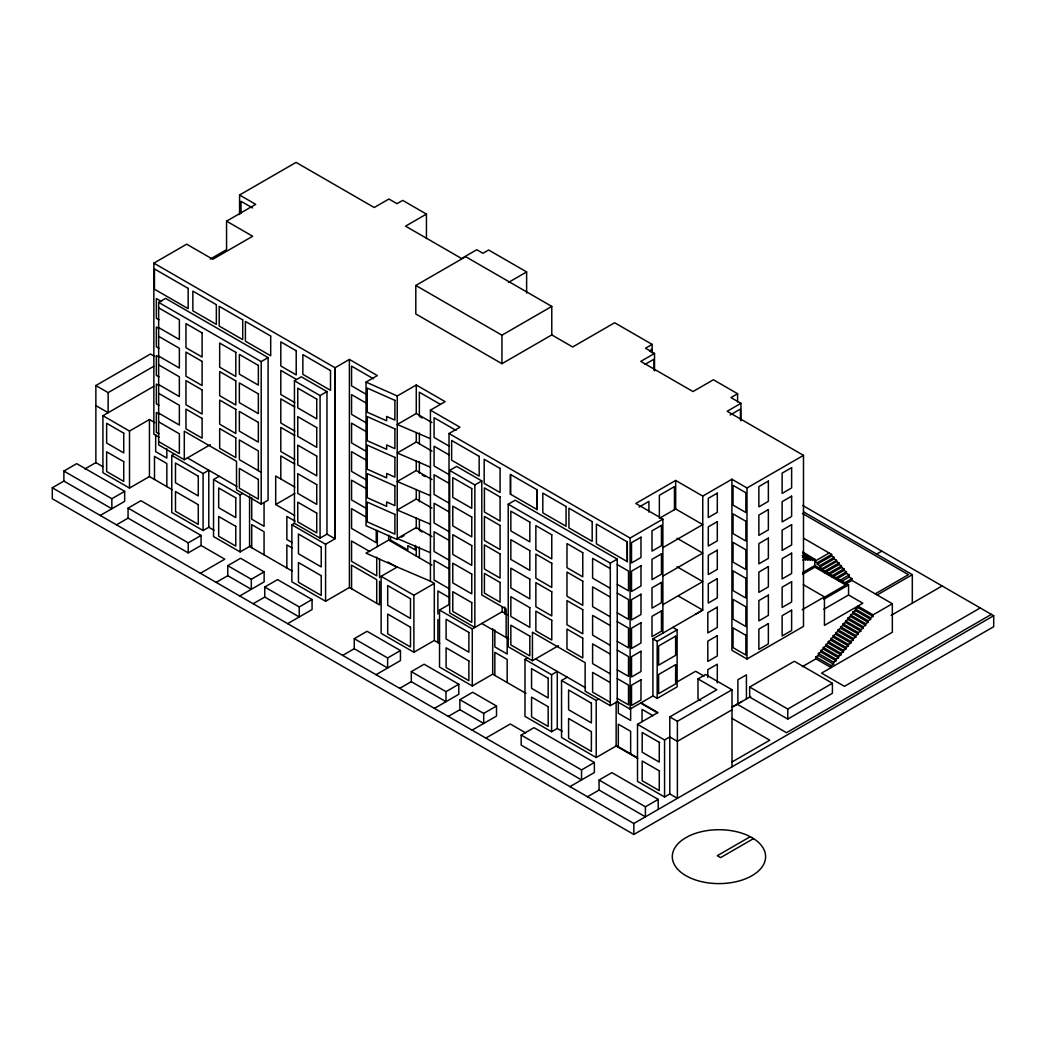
<?xml version="1.0" encoding="UTF-8"?>
<svg xmlns="http://www.w3.org/2000/svg" width="1046" height="1046" viewBox="0 0 1046 1046"><rect width="100%" height="100%" fill="white"/><g stroke="black" fill="none" stroke-linecap="round" stroke-linejoin="round"><path stroke-width="1.5" d="M695.642 614.237L702.742 610.119L702.755 496.092L731.912 479.264L731.912 650.311L747.001 659.019L803.498 626.397L803.498 455.363L727.166 411.287L740.934 403.338L740.934 420.754M731.729 707.318L742.163 701.408M239.573 214.561L239.573 195.014L296.07 162.392L374.22 207.513L388.929 199.015L397.009 203.682L402.697 200.387L426.441 214.09L426.441 238.527M159.044 437.189L153.854 434.182L153.854 263.134L186.685 244.189L212.796 259.264L252.674 236.239L226.564 221.164L226.564 249.667L210.246 259.094M226.564 221.164L255.708 204.336L239.573 195.014M158.652 302.386L165.543 298.398L268.09 357.601L268.09 500.145L261.199 504.12L236.514 489.868L236.514 461.364L184.292 431.214L184.292 459.717L158.652 444.916L158.652 302.386L261.199 361.589L268.09 357.601M84.922 468.935L95.866 462.62L95.866 385.543L150.493 354.006L154.651 356.411M95.866 385.543L108.143 392.629L153.762 366.296M426.441 214.09L405.547 226.158L461.574 258.493L476.767 249.733L482.938 253.289L488.639 250.007L526.622 271.934L526.622 293.102M172.185 489.685L149.447 476.558L129.508 488.064L102.926 472.714L102.926 415.707L153.762 386.353M102.926 415.707L129.508 431.057L149.447 419.538L154.86 422.662M63.884 471.053L111.844 498.733L111.844 508.761L63.884 481.082L63.884 471.053L76.711 463.653L124.657 491.332L124.657 501.361L100.246 515.456M802.7 505.453L993.7 615.728L993.7 626.698L633.824 834.473L52.3 498.733L52.3 487.776L63.884 481.082M415.811 285.466L465.653 256.688L551.778 306.413L551.778 334.916L501.936 363.694L415.811 313.97L415.811 285.466L501.936 335.191L551.778 306.413M326.967 534.14L320.076 538.115L294.436 523.314L294.436 380.77L301.326 376.795L326.967 391.596L326.967 534.14L335.034 538.795L335.034 367.747L153.854 263.134M209.422 526.896L203.094 530.544L171.753 512.462L171.753 455.441L174.316 453.964M430.429 581.21L397.245 567.024L381.136 576.32L381.136 633.34L413.889 652.246L434.312 640.466L434.312 583.446L430.429 581.21L430.429 410.163L445.151 401.664L416.269 384.993L397.245 395.976L397.245 539.579L366.035 525.707L366.035 382.104L377.345 375.579L349.403 359.445L335.034 367.747L335.073 538.768L325.581 544.247L291.873 524.791L291.873 581.811L325.581 601.267L349.469 587.473M111.844 498.733L124.657 491.332M184.292 459.717L210.298 444.707M508.434 282.433L526.622 271.934M294.436 380.77L320.076 395.571L327.006 391.57M201.067 545.476L188.241 552.876L128.07 518.136L128.07 508.108L140.896 500.707L201.067 535.447L201.067 545.476L224.798 559.179L200.401 573.273M171.753 455.441L203.094 473.537L208.782 470.242L208.782 527.262L214.012 530.27M116.485 524.831L128.07 518.136M251.014 545.646L240.122 551.922L213.541 536.572L213.541 479.565L219.229 476.27M213.541 479.565L240.122 494.915L242.685 493.437M128.07 508.108L188.241 542.848L201.067 535.447M431.946 422.558L416.269 413.497L397.245 424.48L430.429 438.679M294.815 487.07L275.686 476.022L275.686 504.525L294.789 493.503M431.946 451.061L416.269 442.013L397.245 452.996L430.429 467.183M525.994 693.393L492.705 674.186L472.282 685.967L439.529 667.06L439.529 610.04L449.022 604.562L449.022 433.515L459.939 427.199L430.429 410.163M291.873 524.791L294.436 523.314M227.753 565.664L251.315 579.262L251.315 589.29L227.753 575.692L227.753 565.664L240.567 558.263L264.128 571.861L264.128 581.89L239.73 595.985M216.169 582.374L227.753 575.692M431.946 479.565L416.269 470.517L397.245 481.5L430.429 495.686M652.142 352.881L652.142 344.409L645.5 348.24L654.521 353.443L654.521 370.872M251.315 579.262L264.128 571.861M649.579 351.338L652.142 349.848M449.688 470.412L474.845 484.939L474.845 627.469L449.688 612.943L449.688 470.412L456.618 466.398L481.788 480.925L481.788 594.965L506.146 609.02L506.146 637.537M654.521 353.443L640.753 361.393L692.975 391.544L713.398 379.763L737.6 393.741L737.6 401.886M645.068 364.348L654.051 359.17L654.051 370.088M431.946 508.081L416.269 499.02L397.245 510.003L430.429 524.203M264.743 587.015L299.248 606.942L299.248 616.957L264.743 597.044L264.743 587.015L277.569 579.615L312.061 599.528L312.061 609.557L287.65 623.651M253.158 603.738L264.743 597.044M474.845 484.939L481.788 480.925M431.946 565.088L388.654 540.102L366.035 553.151L397.245 567.024M401.324 537.226L404.031 535.657M510.487 474.479L510.487 494.222L510.487 474.479L537.108 489.816L537.108 509.546L537.108 489.816M299.248 606.942L312.061 599.528M558.446 645.709L532.44 660.719L508.225 646.742L508.225 504.211L515.168 500.197L617.245 559.139L617.245 701.67L630.097 709.096L652.913 695.917L657.176 698.388L677.115 686.882L677.115 629.862L672.853 627.391M430.429 552.706L397.245 538.52L416.269 527.537L431.946 536.585M737.6 393.741L730.958 397.585L740.934 403.338M381.136 576.32L413.889 595.239L434.312 583.446M730.2 414.974L740.45 409.051L740.45 419.982M354.254 638.688L387.621 657.96L387.621 667.989L354.254 648.716L354.254 638.688L367.068 631.287L400.448 650.56L400.448 660.588L376.037 674.683M342.657 655.411L354.254 648.716M702.755 496.092L675.677 480.454L635.798 503.479L662.876 519.117L662.876 633.157M639.041 507.088L648.912 501.387L648.912 512.135M387.621 657.96L400.448 650.56M659.359 518.345L675.677 508.971L702.742 524.595L662.876 547.633M439.529 610.04L472.282 628.947L502.198 611.688L507.441 614.708M449.022 433.515L630.097 538.049L662.876 519.117M627.273 541.92L627.312 561.624L627.273 541.92L596.416 524.098L596.416 543.828L627.312 561.624M411.3 671.637L445.988 691.654L445.988 701.683L411.3 681.665L411.3 671.637L424.127 664.236L458.802 684.254L458.802 694.283L434.404 708.377M508.225 504.211L610.302 563.14L617.245 559.139M399.716 688.346L411.3 681.665M731.755 479.173L747.001 487.972L803.498 455.363M445.988 691.654L458.802 684.254M662.876 576.137L702.742 553.099L677.037 538.259M562.264 731.337L557.27 728.461L551.582 731.742L524.987 716.392L524.987 659.372L527.55 657.895M459.874 699.669L483.697 713.424L483.697 723.453L459.874 709.698L459.874 699.669L472.687 692.269L496.51 706.024L496.51 716.052L472.112 730.147M448.289 716.392L459.874 709.698M662.876 604.64L702.742 581.602L677.037 566.762M483.697 713.424L496.51 706.024M524.987 659.372L551.582 674.722L557.27 671.44L557.27 728.461M637.275 757.644L616.617 745.72L596.207 757.513L561.545 737.495L561.545 680.488L567.246 677.193M652.913 695.917L652.913 638.91L702.755 610.093L678.383 596.05M485.854 738.084L510.265 723.989L525.628 732.867M652.913 638.91L657.176 641.368L677.115 629.862M802.766 560.133L805.224 558.708L805.224 560.238L807.695 558.812L807.695 560.342L810.166 558.917L810.166 560.46L812.637 559.035L812.637 560.564L814.847 559.296L802.727 551.987M829.151 553.007L814.847 561.271L817.305 562.696L831.622 554.432L831.622 555.962L817.305 564.225L817.305 562.696M521.183 735.077L581.537 769.921L581.537 779.937L521.183 745.105L521.183 735.077L534.009 727.676L594.363 762.521L594.363 772.536L569.952 786.631M802.504 572.62L814.847 565.494L848.554 584.949L848.554 594.978L823.869 609.23M802.557 574.254L814.847 567.167L845.652 584.949L823.817 597.567M819.776 565.651L834.093 557.387L834.093 558.93L819.776 567.18L819.776 565.651L817.305 564.225M822.248 568.606L836.565 560.355L836.565 561.506L822.248 569.769L822.248 568.606L819.776 567.18M561.545 680.488L596.207 700.493L598.757 699.016M824.719 571.194L839.023 562.931L839.023 564.474L824.719 572.724M828.484 573.404L841.494 565.899L841.494 567.429L828.484 574.934M832.263 575.614L843.965 568.854L843.965 570.384L832.263 577.144M532.44 660.719L532.44 632.215L585.132 662.641L585.132 691.158L610.302 705.684L617.245 701.67M876.496 554.21L881.817 551.137M836.029 577.823L846.436 571.809L846.436 573.352L837.323 578.608M838.774 580.948L849.195 574.934L849.195 577.026L841.376 581.524M844.135 583.119L851.941 578.608L851.941 580.412L892.343 603.738L892.343 632.242L821.541 673.127L844.449 686.346L980.233 607.961M845.443 584.165L851.941 580.412M676.867 682.084L695.642 671.257L704.023 676.095M802.177 609.74L824.444 596.887L824.444 625.39L862.832 603.228L848.554 594.978M823.869 599.201L848.554 584.949M700.676 700.506L697.983 698.95L697.983 678.906L705.605 674.5L732.017 689.745L732.017 766.81M732.017 689.745L677.39 721.282L677.39 798.346L669.793 793.966L664.576 796.987L637.511 781.362L637.511 724.342L657.921 712.561L641.015 702.794M875.214 593.853L908.451 574.672L802.387 513.429M877.149 594.965L912.308 574.672L912.308 603.176M855.432 609.034L870.625 617.807L870.625 619.35L855.432 610.576L855.432 609.034L857.903 607.608L873.096 616.382L873.096 614.852L892.343 603.738M669.793 793.966L669.793 716.902L716.798 689.759L697.983 678.906M852.961 612.002L868.154 620.775L868.154 622.305L852.961 613.531L852.961 612.002L855.432 610.576M581.537 769.921L594.363 762.521M850.49 614.956L865.683 623.73L865.683 625.273L850.49 616.499L850.49 614.956L852.961 613.531M848.018 617.925L863.212 626.698L863.212 628.228L848.018 619.454L848.018 617.925L850.49 616.499M845.56 620.879L860.753 629.653L860.753 631.183L845.56 622.422L845.56 620.879L848.018 619.454M843.089 623.847L858.282 632.608L858.282 634.151L843.089 625.377L843.089 623.847L845.56 622.422M840.618 626.802L855.811 635.576L855.811 637.106L840.618 628.332L840.618 626.802L843.089 625.377M838.147 629.757L853.34 638.531L853.34 640.074L838.147 631.3L838.147 629.757L840.618 628.332M835.676 632.725L850.869 641.499L850.869 643.029L835.676 634.255L835.676 632.725L838.147 631.3M833.204 635.68L848.398 644.454L848.398 645.983L833.204 637.223L833.204 635.68L835.676 634.255M830.746 638.648L845.939 647.409L845.939 648.951L830.746 640.178L830.746 638.648L833.204 637.223M749.668 687.039L794.306 661.281L832.407 683.273L832.407 693.302L787.782 719.073L749.668 697.067L749.668 687.039L787.782 709.044L832.407 683.273M828.275 641.603L843.468 650.377L843.468 651.906L828.275 643.133L828.275 641.603L830.746 640.178M870.625 617.807L873.096 616.382M825.804 644.558L840.997 653.332L840.997 654.874L825.804 646.101L825.804 644.558L828.275 643.133M868.154 620.775L870.625 619.35M823.333 647.526L838.526 656.3L838.526 657.829L823.333 649.056L823.333 647.526L825.804 646.101M637.511 724.342L664.576 739.967L669.793 736.946L677.39 741.339L732.017 709.803M865.683 623.73L868.154 622.305M820.862 650.481L836.055 659.255L836.055 660.797L820.862 652.024L820.862 650.481L823.333 649.056M863.212 626.698L865.683 625.273M599.07 780.041L645.408 806.793L645.408 816.821L599.07 790.057L599.07 780.041L611.884 772.641L658.222 799.392L658.222 809.421M818.403 653.449L833.597 662.223L833.597 664.197L818.403 655.424L818.403 653.449L820.862 652.024M860.753 629.653L863.212 628.228M815.932 656.849L831.125 665.622L831.125 667.583L815.932 658.823L815.932 656.849L818.403 655.424M858.282 632.608L860.753 631.183M855.811 635.576L858.282 634.151M732.252 707.122L750.662 696.505M802.295 666.694L815.932 658.823M891.127 615.401L942.132 585.956M853.34 638.531L855.811 637.106M850.869 641.499L853.34 640.074M848.398 644.454L850.869 643.029M587.473 796.751L599.07 790.057M845.939 647.409L848.398 645.983M843.468 650.377L845.939 648.951M840.997 653.332L843.468 651.906M838.526 656.3L840.997 654.874M836.055 659.255L838.526 657.829M833.597 662.223L836.055 660.797M831.125 665.622L833.597 664.197M645.408 806.793L658.222 799.392M732.043 761.985L769.778 740.202L732.069 718.432M991.386 614.394L786.487 732.697L737.116 704.18M52.3 487.776L633.824 823.503L993.7 615.728M750.191 836.722L717.308 855.706L720.602 857.615L753.486 838.63M366.035 382.104L397.245 395.976M652.142 344.409L614.643 322.743L572.672 346.984L551.778 334.916M803.498 511.847L912.308 574.672M252.531 207.945L241.011 201.29L241.011 213.436M803.995 538.481L831.622 554.432M831.622 555.962L834.093 557.387M834.093 558.93L836.565 560.355M836.565 561.506L839.023 562.931M839.023 564.474L841.494 565.899M841.494 567.429L843.965 568.854M843.965 570.384L846.436 571.809M846.436 573.352L849.195 574.934M849.195 577.026L851.941 578.608M803.001 553.465L812.637 559.035M803.289 554.942L810.166 558.917M802.19 555.635L807.695 558.812M802.478 557.113L805.224 558.708M873.096 614.852L857.903 606.079L857.903 607.608M803.276 584.662L824.444 596.887M440.34 404.331L419.368 392.224L419.368 415.288M373.5 378.809L351.561 366.139L351.561 385.869L366.649 394.59M456.03 430.39L434.077 417.72L434.077 437.45L449.165 446.171M419.368 416.347L422.166 417.969M366.649 403.351L351.561 394.643L351.561 414.386L366.649 423.094M449.165 454.932L434.077 446.224L434.077 465.967L449.165 474.675M510.487 494.222L537.108 509.546M161.607 301.575L156.351 298.541L156.351 318.272L158.979 319.788M296.214 379.293L280.799 370.389L280.799 394.512L294.815 402.605M617.245 564.579L628.515 571.09L628.515 590.82L617.245 584.322M158.652 307.825L179.363 319.788L179.363 339.519L158.652 327.568M610.302 568.579L592.611 558.368L592.611 578.111L610.302 588.323M366.649 431.867L351.561 423.159L351.561 442.889L366.649 451.597M449.165 483.448L434.077 474.74L434.077 494.47L449.165 503.178M422.166 474.976L424.964 476.597M617.245 593.082L628.515 599.593L628.515 619.337L617.245 612.825M158.979 328.562L156.351 327.045L156.351 346.775L158.979 348.292M294.815 406.986L280.799 398.892L280.799 423.015L294.815 431.109M158.652 336.328L179.363 348.292L179.363 368.035L158.652 356.071M610.302 597.096L592.611 586.884L592.611 606.615L610.302 616.826M366.649 460.371L351.561 451.663L351.561 471.393L366.649 480.101M449.165 511.952L434.077 503.244L434.077 522.974L449.165 531.695M158.979 357.065L156.351 355.548L156.351 375.292L158.979 376.808M294.815 435.489L280.799 427.396L280.799 451.519L294.815 459.612M617.245 621.599L628.515 628.11L628.515 647.84L617.245 641.329M158.652 364.845L179.363 376.808L179.363 396.539L158.652 384.575M610.302 625.6L592.611 615.388L592.611 635.118L610.302 645.343M366.649 488.874L351.561 480.166L351.561 499.91L366.649 508.618M449.165 540.455L434.077 531.747L434.077 551.49L449.165 560.198M419.368 530.374L422.166 531.996M158.979 385.582L156.351 384.065L156.351 403.795L158.979 405.312M294.815 464.006L280.799 455.912L280.799 478.976M617.245 650.102L628.515 656.613L628.515 676.344L617.245 669.845M158.652 393.348L179.363 405.312L179.363 425.042L158.652 413.092M610.302 654.103L592.611 643.891L592.611 663.635L610.302 673.846M366.649 517.391L351.561 508.67L351.561 528.413L376.246 542.665L376.246 530.518M449.165 568.972L434.077 560.264L434.077 579.994L449.165 588.702M261.199 472.295L239.364 459.678L239.364 439.948L258.349 450.918L258.349 470.648M617.245 678.606L628.515 685.117L628.515 704.86L617.245 698.349M158.979 414.085L156.351 412.569L156.351 432.299L158.979 433.815M158.652 421.852L179.363 433.815L179.363 453.559L158.652 441.595M610.302 682.62L592.611 672.408L592.611 692.138L610.302 702.35M669.793 716.902L677.39 721.282M640.531 703.069L657.45 712.823M369.735 551.517L351.561 541.017L351.561 561.31L376.717 575.836L376.717 557.113M387.961 562.042L396.342 566.88M448.865 597.292L437.882 590.964L437.882 614.028M653.018 715.712L642.035 709.371L642.035 721.518M275.686 504.525L294.58 515.443M481.788 623.468L508.722 639.014M187.43 457.913L236.932 486.495M535.578 658.915L585.472 687.719M95.866 405.6L108.143 412.686L108.143 392.629M295.077 521.17L286.852 516.41L286.852 539.475L292.331 542.652M659.66 742.568L642.179 732.488L642.179 752.218L659.268 762.089L659.268 742.346M292.331 548.091L286.852 544.927L286.852 567.991M434.312 640.466L439.699 643.578M659.66 771.085L642.179 760.991L642.179 780.721L659.268 790.593L659.268 770.863M637.707 758.455L616.146 745.994L616.146 702.01M292.331 571.155L249.576 546.47L249.576 495.974M95.866 462.62L102.691 466.555M814.847 559.296L814.847 565.494M787.782 709.044L787.782 719.073M747.001 487.972L747.001 659.019M746.439 698.937L746.439 674.814L737.888 679.756L737.888 703.866M717.295 682.92L717.295 664.184L707.802 669.675L707.802 677.468M675.677 480.454L675.677 508.971M674.448 509.637L674.448 486.612L659.359 495.32L659.359 516.816M664.576 739.967L664.576 796.987M657.176 641.368L657.176 698.388M651.2 349.299L651.2 352.332M633.824 823.503L633.824 834.473M630.646 707.606L630.646 720.419L618.304 713.294L618.304 702.075M630.646 754.375L630.646 731.311L618.304 724.185L618.304 747.236M630.097 538.049L630.097 709.096M610.302 563.14L610.302 705.684M596.207 700.493L596.207 757.513M551.582 674.722L551.582 731.742M507.179 637.119L507.179 654.038L494.836 646.912L494.836 629.993M507.179 682.541L507.179 659.477L494.836 652.351L494.836 675.415M504.826 607.046L504.826 614.264M502.198 606.928L502.198 611.688M501.936 335.191L501.936 363.694M492.705 628.568L492.705 674.186M472.282 628.947L472.282 685.967M437.882 619.467L437.882 642.532M419.368 433.031L419.368 443.805M419.368 461.548L419.368 473.367M419.368 491.594L419.368 501.871M419.368 520.097L419.368 529.315M419.368 547.071L419.368 557.832M416.269 384.993L416.269 413.497M416.269 432.508L416.269 442.013M416.269 461.011L416.269 470.517M416.269 489.515L416.269 499.02M416.269 518.032L416.269 528.596M416.269 546.352L416.269 556.041M415.197 545.345L415.197 549.908L407.835 545.646L407.835 550.039L390.511 540.037L390.511 536.82M413.889 595.239L413.889 652.246M388.654 535.251L388.654 540.102M379.567 558.76L379.567 577.484M379.567 581.315L379.567 604.928L349.403 587.512L349.403 359.445M377.345 530.479L377.345 546.627M376.717 603.281L376.717 579.667L351.561 565.141L351.561 588.754M325.581 544.247L325.581 601.267M320.076 395.571L320.076 538.115M264.063 503.257L264.063 526.321L251.72 519.195L251.72 497.674M264.063 554.825L264.063 531.76L251.72 524.634L251.72 547.699M261.199 361.589L261.199 504.12M240.122 494.915L240.122 551.922M203.094 473.537L203.094 530.544M188.241 542.848L188.241 552.876M166.837 448.865L166.837 458.083L155.671 451.637L155.671 434.731M166.837 486.599L166.837 463.535L154.494 456.409L154.494 479.46M149.447 419.538L149.447 476.558M129.508 431.057L129.508 488.064M640.976 537.213L631.523 542.665L631.523 562.957L640.976 557.492L640.976 537.213M661.451 525.393L651.998 530.845L651.998 551.124L661.451 545.672L661.451 525.393M717.295 493.15L708.286 498.354L708.286 517.535L717.295 512.331L717.295 493.15M768.365 481.082L758.873 486.573L758.873 506.852L768.365 501.374L768.365 481.082M791.626 467.654L782.133 473.132L782.133 493.424L791.626 487.933L791.626 467.654M640.976 565.716L631.523 571.181L631.523 591.461L640.976 586.008L640.976 565.716M661.451 553.896L651.998 559.349L651.998 579.641L661.451 574.176L661.451 553.896M717.295 521.653L708.286 526.857L708.286 546.051L717.295 540.834L717.295 521.653M768.365 509.598L758.873 515.077L758.873 535.356L768.365 529.877L768.365 509.598M791.626 496.157L782.133 501.649L782.133 521.928L791.626 516.449L791.626 496.157M640.976 594.233L631.523 599.685L631.523 619.964L640.976 614.512L640.976 594.233M661.451 582.4L651.998 587.865L651.998 608.144L661.451 602.692L661.451 582.4M717.295 550.157L708.286 555.361L708.286 574.555L717.295 569.351L717.295 550.157M768.365 538.102L758.873 543.58L758.873 563.872L768.365 558.381L768.365 538.102M791.626 524.674L782.133 530.152L782.133 550.431L791.626 544.953L791.626 524.674M640.976 622.736L631.523 628.188L631.523 648.481L640.976 643.015L640.976 622.736M661.451 610.903L651.998 616.369L651.998 636.648L661.451 631.196L661.451 610.903M717.295 578.66L708.286 583.877L708.286 603.058L717.295 597.854L717.295 578.66M768.365 566.605L758.873 572.097L758.873 592.376L768.365 586.898L768.365 566.605M791.626 553.177L782.133 558.656L782.133 578.948L791.626 573.456L791.626 553.177M640.976 651.24L631.523 656.705L631.523 676.984L640.976 671.532L640.976 651.24M717.295 607.177L707.802 612.655L707.802 632.935L717.295 627.456L717.295 607.177M675.638 636.164L658.601 645.997L658.601 665.178L675.638 655.345L675.638 636.164M768.365 595.122L758.873 600.6L758.873 620.879L768.365 615.401L768.365 595.122M791.626 581.681L782.133 587.172L782.133 607.451L791.626 601.973L791.626 581.681M640.976 679.756L631.523 685.208L631.523 705.488L640.976 700.036L640.976 679.756M717.295 635.68L707.802 641.159L707.802 661.451L717.295 655.973L717.295 635.68M675.638 664.668L658.601 674.5L658.601 693.694L675.638 683.862L675.638 664.668M768.365 623.625L758.873 629.104L758.873 649.396L768.365 643.905L768.365 623.625M791.626 610.197L782.133 615.676L782.133 635.955L791.626 630.476L791.626 610.197M394.904 400.383L367.238 388.092L367.238 412.202L386.641 420.832L386.641 416.452L394.904 420.113L394.904 400.383M394.904 428.886L367.238 416.596L367.238 440.719L386.641 449.335L386.641 444.955L394.904 448.629L394.904 428.886M394.904 457.403L367.238 445.099L367.238 469.223L386.641 477.852L386.641 473.459L394.904 477.133L394.904 457.403M394.904 485.906L367.238 473.616L367.238 497.726L386.641 506.356L386.641 501.975L394.904 505.636L394.904 485.906M394.904 514.41L367.238 502.119L367.238 521.849L394.904 534.153L394.904 514.41M751.956 837.611L747.367 835.283A46.665 26.948 0 0 0 673.402 850.829A46.665 26.948 0 0 0 729.049 882.968A46.665 26.948 0 0 0 755.97 840.265L751.956 837.611M745.85 492.758L733.05 485.37L733.05 505.113L745.85 512.501L745.85 492.758M745.85 521.261L733.05 513.874L733.05 533.617L745.85 541.004L745.85 521.261M745.85 549.778L733.05 542.39L733.05 562.12L745.85 569.508L745.85 549.778M745.85 578.281L733.05 570.894L733.05 590.624L745.85 598.024L745.85 578.281M745.85 606.785L733.05 599.397L733.05 619.14L745.85 626.528L745.85 606.785M188.162 288.395L154.455 268.94L154.455 289.219L188.162 308.675L188.162 288.395M216.352 304.674L192.856 291.102L192.856 310.845L216.352 324.404L216.352 304.674M242.711 319.88L219.202 306.321L219.202 326.051L242.711 339.623L242.711 319.88M270.692 336.041L245.405 321.449L245.405 341.179L270.692 355.771L270.692 336.041M296.214 350.776L280.799 341.872L280.799 365.995L296.214 374.899L296.214 350.776M330.51 370.572L302.856 354.607L302.856 374.35L330.51 390.315L330.51 370.572M479.173 456.357L451.637 440.458L451.637 460.201L479.173 476.1L479.173 456.357M500.08 468.425L484.18 459.246L484.18 483.37L500.08 492.548L500.08 468.425M566.069 506.526L542.809 493.097L542.809 512.841L566.069 526.269L566.069 506.526M592.18 521.601L568.919 508.173L568.919 527.916L592.18 541.344L592.18 521.601M745.85 635.301L733.05 627.914L733.05 647.644L745.85 655.031L745.85 635.301M500.08 496.942L484.416 487.894L484.416 512.017L500.08 521.065L500.08 496.942M202.1 332.916L185.966 323.593L185.966 347.717L202.1 357.026L202.1 332.916M235.808 352.371L219.673 343.062L219.673 367.185L235.808 376.495L235.808 352.371M258.349 365.394L239.364 354.424L239.364 374.154L258.349 385.124L258.349 365.394M316.742 399.101L297.757 388.144L297.757 407.875L316.742 418.845L316.742 399.101M471.759 488.6L452.774 477.63L452.774 497.373L471.759 508.33L471.759 488.6M529.825 522.124L510.84 511.154L510.84 530.897L529.825 541.854L529.825 522.124M551.765 534.794L535.866 525.615L535.866 549.738L551.765 558.917L551.765 534.794M582.766 552.68L566.971 543.567L566.971 567.69L582.766 576.804L582.766 552.68M500.08 525.445L484.416 516.397L484.416 540.52L500.08 549.568L500.08 525.445M202.1 361.419L185.966 352.097L185.966 376.22L202.1 385.543L202.1 361.419M235.808 380.888L219.673 371.565L219.673 395.689L235.808 405.011L235.808 380.888M258.349 393.897L239.364 382.928L239.364 402.671L258.349 413.628L258.349 393.897M316.742 427.605L297.757 416.648L297.757 436.378L316.742 447.348L316.742 427.605M471.759 517.103L452.774 506.146L452.774 525.877L471.759 536.846L471.759 517.103M529.825 550.627L510.84 539.671L510.84 559.401L529.825 570.371L529.825 550.627M551.765 563.297L535.866 554.119L535.866 578.242L551.765 587.421L551.765 563.297M582.766 581.197L566.971 572.084L566.971 596.207L582.766 605.32L582.766 581.197M500.08 553.949L484.416 544.901L484.416 569.024L500.08 578.072L500.08 553.949M202.1 389.923L185.966 380.613L185.966 404.737L202.1 414.046L202.1 389.923M235.808 409.391L219.673 400.082L219.673 424.192L235.808 433.515L235.808 409.391M258.349 422.401L239.364 411.444L239.364 431.174L258.349 442.144L258.349 422.401M316.742 456.121L297.757 445.151L297.757 464.895L316.742 475.852L316.742 456.121M471.759 545.62L452.774 534.65L452.774 554.38L471.759 565.35L471.759 545.62M529.825 579.144L510.84 568.174L510.84 587.904L529.825 598.874L529.825 579.144M551.765 591.801L535.866 582.622L535.866 606.745L551.765 615.924L551.765 591.801M582.766 609.7L566.971 600.587L566.971 624.71L582.766 633.824L582.766 609.7M500.08 582.465L484.416 573.417L484.416 593.147L500.08 602.195L500.08 582.465M202.1 418.426L185.966 409.117L185.966 428.847L202.1 438.169L202.1 418.426M235.808 437.895L219.673 428.585L219.673 448.316L235.808 457.638L235.808 437.895M316.742 484.625L297.757 473.655L297.757 493.398L316.742 504.368L316.742 484.625M471.759 574.123L452.774 563.153L452.774 582.897L471.759 593.853L471.759 574.123M529.825 607.648L510.84 596.678L510.84 616.421L529.825 627.378L529.825 607.648M551.765 620.317L535.866 611.139L535.866 630.869L551.765 640.047L551.765 620.317M582.766 638.204L566.971 629.091L566.971 648.834L582.766 657.947L582.766 638.204M258.349 479.421L239.364 468.451L239.364 488.194L258.349 499.151L258.349 479.421M316.742 513.128L297.757 502.172L297.757 521.902L316.742 532.872L316.742 513.128M471.759 602.627L452.774 591.67L452.774 611.4L471.759 622.37L471.759 602.627M529.825 636.151L510.84 625.194L510.84 644.924L529.825 655.894L529.825 636.151M123.729 433.162L106.64 423.29L106.64 443.02L123.729 452.892L123.729 433.162M198.269 476.192L175.48 463.038L175.48 482.768L198.269 495.922L198.269 476.192M235.768 497.844L218.679 487.972L218.679 507.715L235.768 517.587L235.768 497.844M321.227 547.189L298.45 534.022L298.45 553.765L321.227 566.919L321.227 547.189M410.49 598.717L387.7 585.564L387.7 605.294L410.49 618.461L410.49 598.717M468.883 632.438L446.093 619.271L446.093 639.014L468.883 652.168L468.883 632.438M548.169 678.213L531.564 668.616L531.564 688.346L548.169 697.943L548.169 678.213M591.382 703.147L568.593 689.994L568.593 709.737L591.382 722.891L591.382 703.147M123.729 461.665L106.64 451.794L106.64 471.537L123.729 481.395L123.729 461.665M198.269 504.695L175.48 491.542L175.48 511.272L198.269 524.438L198.269 504.695M235.768 526.347L218.679 516.489L218.679 536.219L235.768 546.09L235.768 526.347M321.227 575.692L298.45 562.539L298.45 582.269L321.227 595.436L321.227 575.692M410.49 627.221L387.7 614.067L387.7 633.811L410.49 646.964L410.49 627.221M468.883 660.941L446.093 647.788L446.093 667.518L468.883 680.671L468.883 660.941M548.169 706.717L531.564 697.12L531.564 716.863L548.169 726.447L548.169 706.717M591.382 731.664L568.593 718.51L568.593 738.241L591.382 751.394L591.382 731.664"/></g></svg>
